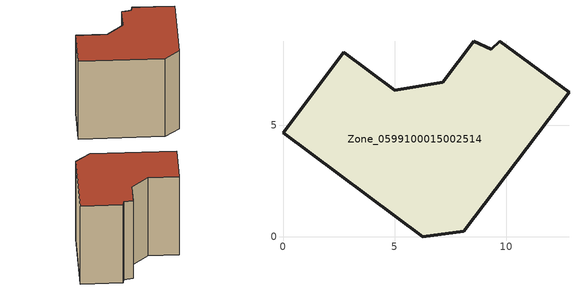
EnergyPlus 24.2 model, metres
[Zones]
Zone_0599100015002514
 floor ground (C_G): 9.7,8.76 12.8,6.47 8.08,0.25 6.26,0 0,4.67 2.72,8.26 4.99,6.57 7.14,6.92 8.54,8.77 9.33,8.4 z0.88
 wall outside (C_F): 7.14,6.92 4.99,6.57 2.72,8.26 0,4.67 6.26,0 8.08,0.25 12.8,6.47 9.7,8.76 9.33,8.4 8.54,8.77 7.14,6.92 z0.88:8.98
 roof outside (C_R): 9.33,8.4 8.54,8.77 7.14,6.92 4.99,6.57 2.72,8.26 0,4.67 6.26,0 8.08,0.25 12.8,6.47 9.7,8.76 z8.98
[BUILDING]
Pand.0599100015002514: North Axis=0; Terrain=City; Loads Convergence Tolerance Value=0.04; Temperature Convergence Tolerance Value=0.4; Solar Distribution=FullExterior; Maximum Number of Warmup Days=25; Minimum Number of Warmup Days=1
[Site:Location]
Rotterdam.The.Hague.AP_ZH_NLD Design_Conditions: Latitude=51.96; Longitude=4.45; Time Zone=1; Elevation=-4.5
[SITE:GROUNDTEMPERATURE:BUILDINGSURFACE]
18, 18, 18, 18, 18, 18, 18, 18, 18, 18, 18, 18
[MATERIAL] Thermal Absorptance=0.9; Solar Absorptance=0.7; Visible Absorptance=0.7
Name | Roughness | Thickness | Conductivity | Density | Specific Heat
G.TC.1975-1991 | MediumSmooth | 0.15 | 0.288461 | 540 | 1210
F.TC.1975-1991 | Rough | 0.3 | 0.230769 | 1920 | 840
R.TC.1975-1991 | MediumRough | 0.2 | 0.153846 | 1500 | 1000
[CONSTRUCTION]
C_G: G.TC.1975-1991
C_F: F.TC.1975-1991
C_R: R.TC.1975-1991
[ZONE]
Zone_0599100015002514: Type=1; Multiplier=1; Ceiling Height=Autocalculate; Volume=Autocalculate; Floor Area=autocalculate; Part of Total Floor Area=Yes
[ZONEINFILTRATION:DESIGNFLOWRATE]
Infil_Zone_0599100015002514: Zone or ZoneList or Space or SpaceList=Zone_0599100015002514; Schedule=AlwaysOn; Design Flow Rate Calculation Method=Flow/Area; Flow Rate per Floor Area=0.003; Constant Term Coefficient=1; Temperature Term Coefficient=0; Velocity Term Coefficient=0; Velocity Squared Term Coefficient=0
[HVACTEMPLATE:ZONE:IDEALLOADSAIRSYSTEM]
Zone_0599100015002514: Maximum Heating Supply Air Temperature=50; Minimum Cooling Supply Air Temperature=13; Maximum Heating Supply Air Humidity Ratio=0.0156; Minimum Cooling Supply Air Humidity Ratio=0.0077; Heating Limit=NoLimit; Cooling Limit=NoLimit; Dehumidification Control Type=ConstantSensibleHeatRatio; Cooling Sensible Heat Ratio=0.7; Dehumidification Setpoint=60; Humidification Control Type=None; Humidification Setpoint=30; Outdoor Air Method=None; Outdoor Air Flow Rate per Person=0.00944; Outdoor Air Flow Rate per Zone Floor Area=0; Outdoor Air Flow Rate per Zone=0; Demand Controlled Ventilation Type=None; Outdoor Air Economizer Type=NoEconomizer; Heat Recovery Type=None; Sensible Heat Recovery Effectiveness=0.7; Latent Heat Recovery Effectiveness=0.65
[ZONECONTROL:THERMOSTAT]
ThermostatControl_Zone_0599100015002514: Zone or ZoneList=Zone_0599100015002514; Control Type Schedule=DualSetpointControlType; Control 1=Thermostat_Zone_0599100015002514; Temperature Difference Between Cutout And Setpoint=0
[THERMOSTATSETPOINT:DUALSETPOINT]
Thermostat_Zone_0599100015002514: Heating Setpoint Temperature Schedule=HeatingSetpoint_Zone_0599100015002514; Cooling Setpoint Temperature Schedule=CoolingSetpoint_Zone_0599100015002514
[SCHEDULE:COMPACT]
HeatingSetpoint_Zone_0599100015002514: Through: 12/31, For: AllDays, Until: 24:00, 21
CoolingSetpoint_Zone_0599100015002514: Through: 12/31, For: AllDays, Until: 24:00, 24
DualSetpointControlType: Through: 12/31, For: AllDays, Until: 24:00, 4
AlwaysOn: Through: 12/31, For: AllDays, Until: 24:00, 1
